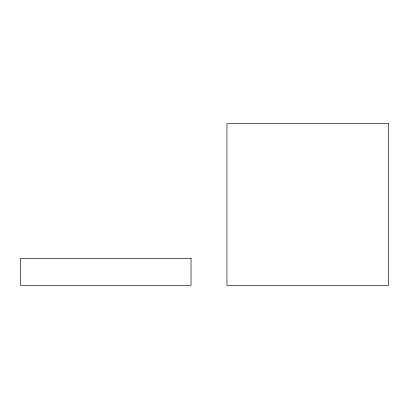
<?xml version="1.0" encoding="UTF-8"?>
<svg xmlns="http://www.w3.org/2000/svg" width="409" height="409" viewBox="0 0 409 409"><rect width="100%" height="100%" fill="white"/><g stroke="black" fill="none" stroke-linecap="round" stroke-linejoin="round"><path stroke-width="0.61" d="M388.55 123.697L226.944 123.697L226.944 285.303L388.55 285.303L388.55 123.697M191.034 258.37L20.45 258.37L20.45 285.303L191.034 285.303L191.034 258.37"/></g></svg>
